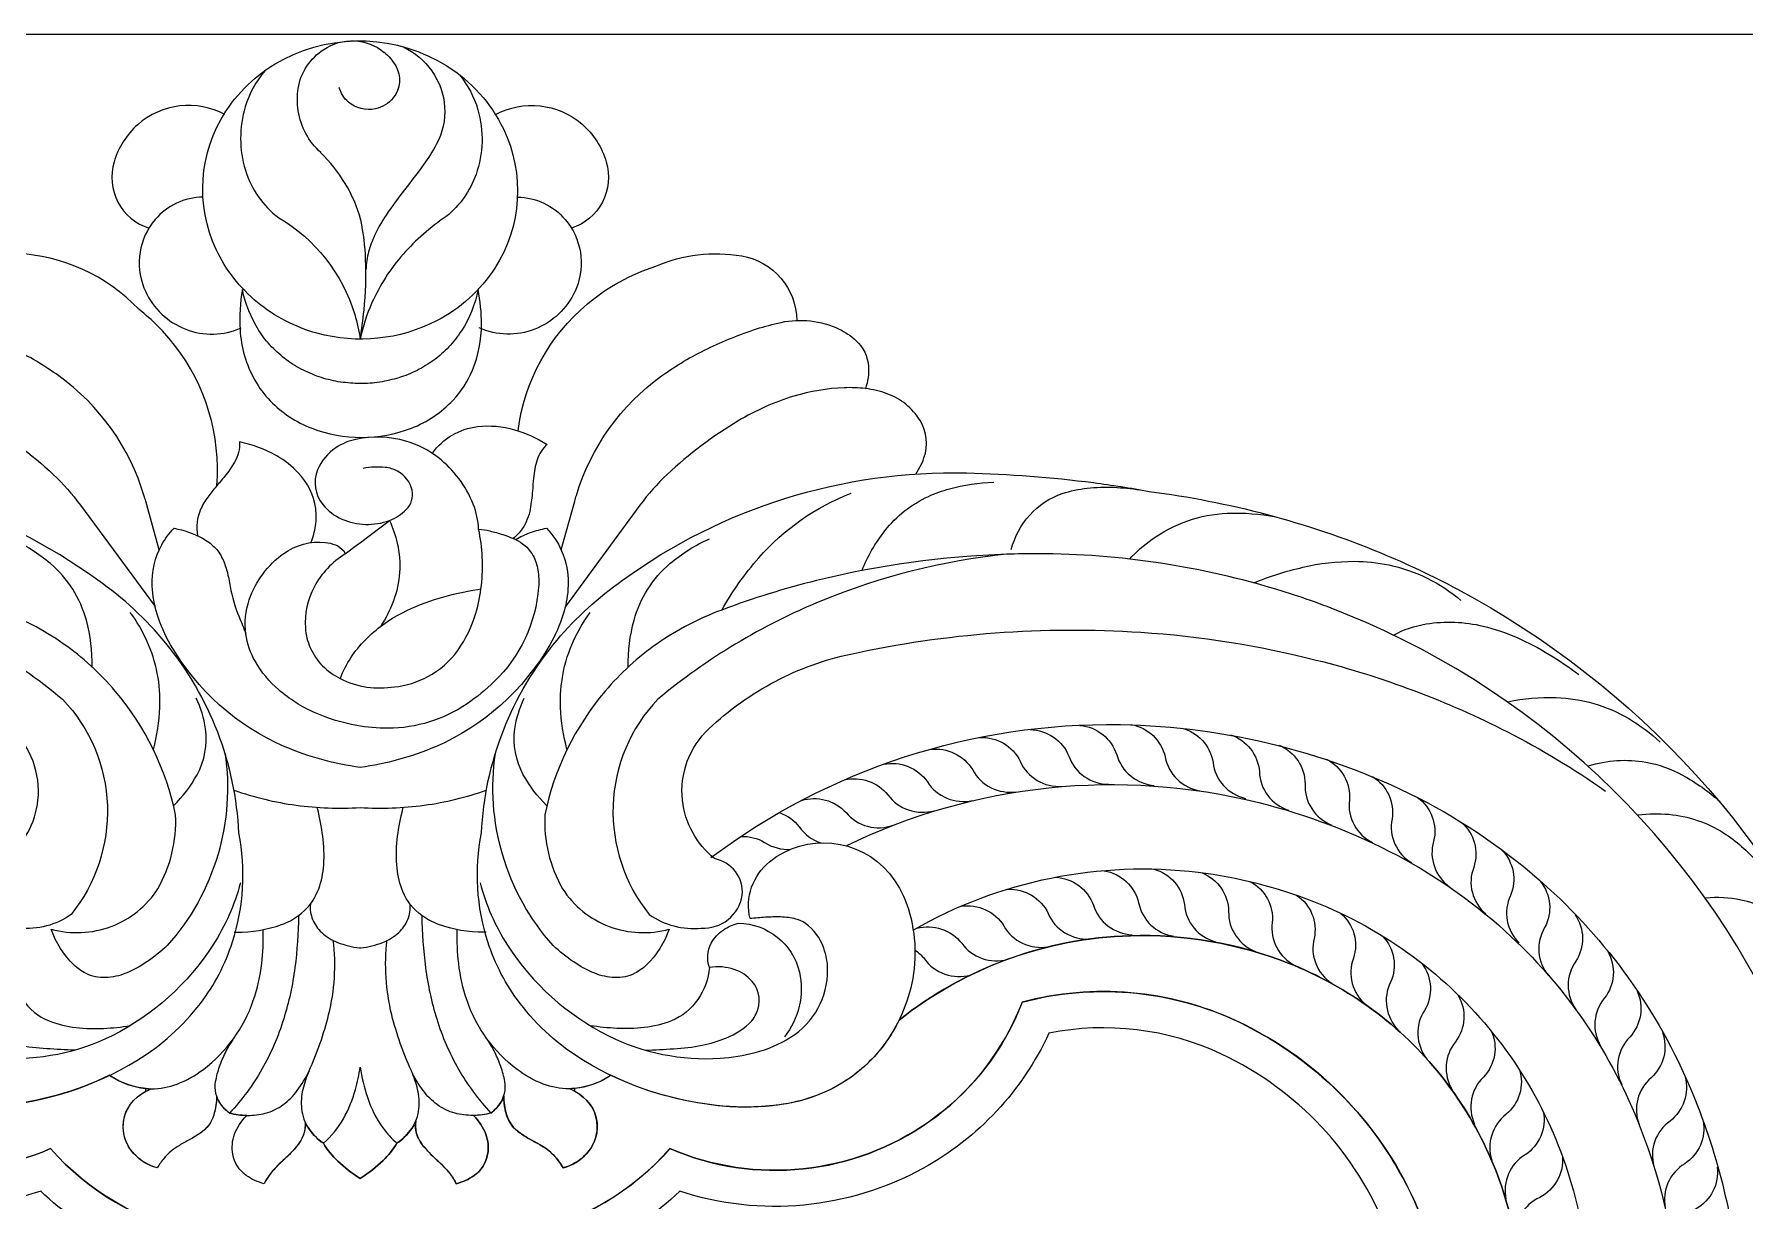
# Model space of a CAD drawing. Extents: x 0 to 1830, y 0 to 775.
# Drawn here: x 809 to 1366, y 395 to 775 of the extents above; entities that cross this region are included whole.
import ezdxf

# ---------------------------------------------------------------- set-up
doc = ezdxf.new("R2010")
doc.units = 0
doc.layers.get('0').update_dxf_attribs({"color": 1, "linetype": 'CONTINUOUS'})

msp = doc.modelspace()

# ---------------------------------------------------------------- linework, layer by layer
msp.add_lwpolyline([(915, 0), (0, 0), (0, 775), (915, 775), (1830.000244, 775), (1830.000244, 0), (915, 0)], close=True)
for points in [[(900.909668, 677.512451, -0.10436), (881.516357, 687.553833, -0.111831), (868.086181, 704.77478, -0.260446), (871.249756, 749.90625, -0.129549), (890.061035, 766.862549, -0.264628), (943.223877, 764.657227, -0.141276), (961.666748, 744.100586, -0.261867), (958.864258, 698.72583, -0.131009), (939.911621, 681.547363, -0.188542), (900.909668, 677.512451)], [(953.404053, 691.72876, -0.094867), (947.99414, 678.302368, -0.040875), (943.866943, 673.033936, -0.050577), (938.991455, 668.727539, -0.036969), (933.51709, 665.38208, -0.045954), (927.593506, 662.996582, -0.032839), (921.370605, 661.570068, -0.043215), (914.998047, 661.101685, -0.031798), (908.625488, 661.590454, -0.043982), (902.402832, 663.035156, -0.034419), (896.479492, 665.435181, -0.047985), (891.005371, 668.789307, -0.039017), (886.130127, 673.09668, -0.051998), (882.003662, 678.356445, -0.088744), (876.595459, 691.72876, 0.05684), (875.84082, 678.6698, 0.11443), (880.634277, 662.227905, 0.064854), (885.69165, 655.450928, 0.1087), (899.200928, 646.530396, 0.18619), (931.71582, 646.56604, 0.112114), (945.280517, 655.699219, 0.090598), (951.567627, 665.417969, 0.099528), (954.548096, 680.498535, 0.049157), (953.404053, 691.72876)]]:
    msp.add_lwpolyline(points, format="xyb", close=True)
for points in [[(947.328369, 761.785156, -0.101609), (953.349121, 750.374268, -0.156994), (952.749023, 729.277344, -0.139044), (943.033203, 715.558106, 0.064893), (928.95581, 703.22876, 0.075461), (918.83789, 687.486817, 0.054748), (914.999756, 675.55542, 0.01437), (916.244385, 684.980469, 0.035335), (916.772461, 701.518555, 0.041718), (915.188476, 714.42334), (915.190429, 714.413086, 0.071076), (910.140137, 726.302612, 0.063864), (902.106933, 736.418457), (902.114746, 736.409912, -0.172461), (894.813965, 750.024414), (894.815185, 750.030274, -0.069586), (894.78125, 757.345703), (894.782959, 757.339844, -0.110278), (897.587646, 764.562988, -0.103072), (903.121582, 769.986328), (903.123535, 769.991211, -0.335322), (922.842773, 769.081055), (922.841308, 769.087891, -0.089139), (926.562256, 764.700195), (926.560058, 764.695313, -0.309852), (925.782226, 754.258789, -0.172209), (919.952881, 750.649414), (919.94873, 750.649414, -0.233441), (911.146972, 752.856201, -0.157359), (908.187988, 757.636231)], [(929.065429, 770.896484, -0.123226), (938.330566, 763.02124, -0.287603), (939.797119, 739.015625, -0.032541), (935.728515, 732.582031, -0.009073), (929.455566, 724.280151, 0.017583), (923.41748, 715.999634, 0.040566), (919.694092, 709.402832, 0.042387), (917.752197, 704.050659, 0.055591), (916.88916, 698.422852)], [(883.996582, 763.152344, 0.103105), (877.541992, 751.312988, 0.148865), (877.581054, 730.711914, 0.157005), (888.441406, 715.137451, -0.189896), (913.202392, 683.611206, -0.03549), (914.999756, 675.55542)], [(870.920898, 748.806641, 0.313897), (842.477783, 745.474121, 0.141092), (834.792969, 733.364502, 0.193201), (836.051513, 720.248779, 0.200564), (846.149902, 711.7854)], [(959.07959, 748.806641, -0.309143), (987.187744, 745.760986, -0.145522), (995.207519, 733.364502, -0.193199), (993.94873, 720.248901, -0.200572), (983.850586, 711.7854)], [(863.742431, 721.910156, 0.215552), (848.164306, 714.55481, 0.277893), (844.512451, 692.331299, 0.194776), (857.050537, 679.264404, 0.200922), (875.154297, 678.816162), (876.196777, 679.224121)], [(966.257812, 721.910156, -0.215549), (981.836181, 714.55481, -0.277893), (985.488037, 692.331299, -0.194762), (972.949951, 679.264404, -0.200922), (954.846191, 678.816162), (953.803222, 679.224121)], [(868.27539, 627.820801, 0.186987), (854.618652, 673.47522, 0.06119), (842.835937, 685.323975, 0.193144), (802.821777, 703.537598, 0.349866), (772.699219, 681.664795)], [(966.474853, 645.670166, -0.189817), (989.08081, 687.087158, -0.095692), (1011.328125, 699.391602, -0.144952), (1039.332763, 702.700928, -0.361556), (1057.301025, 681.665039)], [(849.506836, 606.878906), (845.089355, 622.745606, 0.004689), (844.602783, 624.432007, 0.165488), (816.745849, 663.599609, 0.04425), (801.86084, 672.44397, 0.032838), (785.794922, 678.899414, 0.026201), (777.855713, 681.044922, 0.164523), (758.9104, 678.864258, 0.075556), (753.413574, 675.171143, 0.19299), (749.346679, 666.687988, 0.100031), (750.320312, 659.447754)], [(980.493652, 606.878906), (984.911133, 622.745606, -0.005447), (985.463867, 624.650391, -0.164723), (1013.254394, 663.599732, -0.044238), (1028.139404, 672.444092, -0.032824), (1044.205566, 678.899414, -0.02635), (1052.164551, 681.048096, -0.164388), (1071.089844, 678.864258, -0.075734), (1076.592529, 675.164673, -0.192831), (1080.653564, 666.687988, -0.100031), (1079.679931, 659.447754)], [(733.949707, 631.579834), (732.644043, 633.806152, -0.049241), (731.226318, 636.881226, -0.223266), (732.512939, 649.004395, -0.172482), (743.294678, 657.796753, -0.056047), (750.342773, 659.450806, -0.038969), (757.221679, 659.730225, -0.064297), (773.663086, 656.979981, -0.06183), (791.814453, 648.925049, -0.052939), (814.913818, 631.476563, -0.04584), (823.813965, 621.459961), (848.12207, 588.462402)], [(1096.050293, 631.579834), (1097.356201, 633.806152, 0.048329), (1098.754883, 636.82544, 0.224792), (1097.469238, 649.036865, 0.171722), (1086.724121, 657.789063, 0.056281), (1079.657715, 659.450806, 0.038968), (1072.778564, 659.730225, 0.064312), (1056.337402, 656.979858, 0.061795), (1038.195556, 648.93042, 0.052971), (1015.086426, 631.476441, 0.045837), (1006.186035, 621.459961), (981.878418, 588.462402)], [(938.52832, 638.351563, -0.21284), (953.228027, 647.063721, -0.10092), (965.272949, 646.03064, -0.06673), (975.919433, 641.276611, 0.127359), (972.684326, 636.191773, 0.056472), (971.484131, 630.285889, 0.002552), (971.133301, 626.047119, -0.022418), (970.414306, 620.196045, -0.107866), (967.832763, 613.769898, -0.07755), (964.851562, 610.580567)], [(898.958984, 609.252686, 0.055586), (900.467529, 614.722534, 0.076787), (900.49414, 620.396484, 0.154389), (894.815674, 632.004883, 0.071305), (887.845215, 637.495117, 0.042059), (882.145019, 640.183838, 0.036722), (875.682617, 642.064942, -0.143166), (874.041504, 635.477173, -0.038722), (870.867187, 630.895996, -0.006521), (868.045166, 627.52124, 0.018174), (865.302734, 624.081543, 0.054834), (862.989746, 620.107788, 0.153526), (862.012207, 611.48584)], [(953.602051, 613.638428, 0.08294), (951.853027, 621.72229, 0.132783), (940.456543, 636.944946, 0.096489), (929.912842, 642.323975, 0.123503), (913.558838, 642.883057, 0.092343), (907.097168, 640.183106, 0.151304), (901.12915, 632.952759, 0.274982), (902.800781, 621.662842, 0.117801), (909.032715, 616.89917, 0.099891), (916.707031, 615.1969, 0.095611), (924.551269, 616.444092, 0.106997), (930.034668, 620.01294, 0.251771), (931.88916, 626.287232, 0.222826), (927.205566, 632.522461, 0.097559), (923.146484, 633.751953, 0.071482), (915.991211, 633.443359)], [(795.827881, 425.42981, 0.117302), (842.239013, 440.430298, 0.093169), (862.911621, 459.003174, 0.08594), (873.375, 479.023804, 0.126169), (875.476806, 514.560547, 0.161037), (851.656006, 576.447022, 0.068886), (829.47998, 596.966797, 0.165285), (717.389648, 631.937256, 0.026128)], [(954.055664, 498.318359, 0.0781), (962.980469, 478.039551, 0.13503), (995.884765, 448.480957, 0.132866), (1032.272705, 441.131714, 0.047615), (1043.748047, 442.984253, 0.07567), (1055.266846, 447.940186, 0.261453), (1067.343017, 469.944214, 0.082646), (1066.097168, 477.013428, 0.151318), (1060.097168, 485.076172, 0.098373), (1057.024902, 486.502442, 0.052318), (1052.017822, 487.177734, 0.025372), (1047.052734, 487.072144, 0.003909), (1042.055176, 486.67334, -0.144296), (1042.571289, 496.850464, -0.138163), (1048.423828, 505.191406, -0.409062), (1087.503662, 501.310059, -0.089557), (1093.152832, 491.274414, -0.136375), (1094.77539, 465.546143, -0.118764), (1084.471435, 443.913574, -0.124917), (1065.270996, 429.579102, -0.0601), (1052.88916, 426.117676, -0.057968), (1034.172607, 425.42981, -0.117303), (987.76001, 440.43103, -0.093162), (967.088379, 459.003174, -0.085983), (956.621582, 479.03418, -0.126119), (954.523437, 514.560547, -0.164072), (979.147949, 577.42395, -0.065911), (1000.519043, 596.96582, -0.165288), (1112.655273, 631.936524, -0.026116), (1153.94751, 628.800171, -0.014462), (1172.143799, 625.922852, -0.066589), (1247.675293, 605.860596, -0.024682), (1272.681396, 594.02832, -0.17197), (1403.176269, 450.788086, -0.067867)], [(1032.819824, 587.25, -0.050006), (1044.938232, 604.289429, -0.121545), (1075.031738, 625.356201)], [(1078.518799, 600.039551, -0.07344), (1086.017334, 613.119507, -0.118798), (1100.204346, 624.292969, -0.041297), (1107.033203, 626.770386, -0.059074), (1121.468994, 628.914307)], [(1127.179687, 606.998291, -0.115317), (1133.222168, 618.197388, -0.131841), (1143.836426, 625.216309, -0.05334), (1151.979004, 626.998779, -0.03873), (1160.665527, 627.272583, -0.025492), (1169.150879, 626.44751)], [(1165.685547, 603.874756, -0.047248), (1173.081054, 610.319946, -0.145751), (1197.605469, 618.801392, -0.059582), (1213.516357, 617.597656)], [(965.641113, 610.214844, -0.053247), (970.492431, 612.522949, -0.037553), (975.680664, 613.917481, -0.093661), (980.546631, 606.759766, -0.121537), (982.71875, 593.985108, -0.057586), (981.172851, 585.881348, -0.055022), (976.793701, 575.900635, -0.161047), (939.521972, 542.675781, -0.06793), (915, 535.952149, -0.06793), (890.478027, 542.675781, -0.161029), (853.207519, 575.897705, -0.055051), (848.827148, 585.881348, -0.065854), (847.22998, 595.077393, -0.133776), (850.311279, 608.507691, -0.073187), (854.319824, 613.917481, -0.074744), (863.586426, 610.673828, -0.075226), (867.448242, 607.822022, -0.086579), (870.059326, 604.103272, -0.046306), (871.604492, 599.830078, -0.022029), (872.649414, 594.936401, 0.057942), (875.51123, 585.060913, -0.010022), (877.742676, 579.436768)], [(910.10791, 605.573731, 0.132556), (899.978027, 594.751465, 0.139771), (897.121094, 581.416016, 0.088902), (898.7229, 574.98291, 0.175915), (908.478027, 564.915283, 0.069081), (917.203613, 562.072266, 0.051958), (926.201904, 562.167481, 0.09484), (937.085937, 565.576294, 0.114527), (946.778808, 574.089722, 0.084729), (952.697265, 586.248535, 0.043433), (954.502441, 595.286621, 0.079842), (953.602051, 613.638428, -0.040503), (957.297119, 613.037842, -0.014876), (961.480957, 611.871948, -0.045712), (966.437012, 609.818726, -0.1518), (971.377685, 604.877808, -0.080423), (972.896484, 600.35083, -0.060271), (973.138428, 594.703247, -0.182682), (958.683838, 563.913818, -0.043265), (949.841797, 556.703735, -0.149304), (924.06958, 548.697998, -0.046317), (913.870117, 549.595337, -0.058326), (900.333496, 553.735108, -0.075936), (888.376709, 561.3125, -0.082008), (880.839599, 570.431152, -0.098256), (877.742676, 579.436768, -0.117981), (878.857666, 590.620361, -0.154146), (890.113281, 605.733032, -0.185265), (903.629883, 609.305542, -0.066305), (906.899658, 608.503784, -0.12861), (909.622314, 606.523438, -0.107205), (910.10791, 605.573731), (913.719238, 608.290527), (915.524658, 609.648926), (917.329834, 611.007568), (919.13501, 612.366211), (920.940429, 613.725342), (922.745849, 615.084473), (924.551269, 616.444092, -0.048811), (927.065918, 609.054077, -0.149176), (925.825928, 590.203613, -0.052383), (921.678222, 581.966309)], [(827.630127, 568.664063, 0.070902), (825.749023, 583.925049, 0.151374), (814.056396, 602.383179, 0.072096), (801.202148, 610.473877)], [(1002.370117, 568.664063, -0.070902), (1004.251221, 583.925049, -0.151375), (1015.943847, 602.383179, -0.072094), (1028.798096, 610.473877)], [(1381.66333, 442.761719, 0.197523), (1236.81958, 585.744263, 0.022374), (1215.116699, 593.527954, 0.074257), (1135.865234, 605.616943, 0.00844), (1125.739013, 605.439453, 0.051545), (1063.762451, 596.869507, 0.030476), (1032.837402, 587.256836, 0.064499), (1011.784179, 576.266602, 0.064777), (994.8479, 560.824341, 0.125744), (975.169189, 520.460938, 0.142027), (980.963135, 496.373047, 0.163133), (996.171142, 484.088745, 0.156218), (1015.700928, 483.1875, -0.119236), (1008.286621, 471.537598, -0.073682), (1004.482422, 468.824219, -0.129745), (997.954834, 467.403076, -0.084957), (991.425781, 468.81665, -0.055975), (984.573974, 472.511475, -0.03319), (977.883789, 477.837402, -0.110563), (961.339111, 507.629395, -0.107705), (959.060547, 540.478027)], [(1125.685547, 605.436035, 0.071997), (1065.322754, 590.238892, 0.075577), (1012, 558.192383, 0.183232), (997.403808, 523.492066, 0.178657), (1009.203613, 487.993652, 0.179369), (1026.130371, 483.549805, 0.183253), (1034.892578, 486.331543, 0.188607), (1039.52417, 494.272461, 0.188749), (1037.293701, 501.962891, 0.18047), (1030.498535, 506.208984, -0.199505), (1020.026367, 525.262573, -0.234274), (1028.67041, 548.576904, -0.067509), (1050.202148, 563.970581, -0.069433), (1074.928955, 572.921143, -0.070206), (1169.432861, 580.018311, -0.0461), (1226.606933, 570.946289, -0.056645), (1288.973144, 547.504883, -0.035668), (1320.82959, 528.235352)], [(1206.097656, 596.113281, -0.038145), (1222.226562, 601.203491, -0.057583), (1239.029053, 603.134155, -0.051735), (1250.213135, 601.966309, -0.125763), (1273.770508, 590.362793)], [(908.539306, 565.057617, -0.099568), (916.700439, 577.560181, -0.080975), (928.743164, 586.385498, -0.046333), (940.720215, 591.144775, -0.031063), (953.287597, 594.001465), (954.366699, 594.175537)], [(764.655273, 590.248169, -0.075576), (818.001221, 558.191406, -0.183233), (832.596679, 523.490723, -0.178657), (820.79834, 487.994507, -0.179357), (803.869629, 483.549805, -0.183258)], [(870.939209, 540.480957, -0.107694), (868.662109, 507.632202, -0.110561), (852.118652, 477.839844, -0.033191), (845.426269, 472.511475, -0.055973), (838.574219, 468.81665, -0.08496), (832.04541, 467.403076, -0.12975), (825.518066, 468.824219, -0.073726), (821.713867, 471.537476, -0.119225), (814.299316, 483.1875, 0.156205), (833.827881, 484.088379, 0.163117), (849.036377, 496.37207, 0.142019), (854.831054, 520.461426, 0.125741), (835.157715, 560.818237, 0.064759), (818.222656, 576.261719, 0.064501), (797.17041, 587.253906, 0.030458)], [(847.614258, 541.817871, 0.053592), (849.694336, 555.49939, 0.118221), (845.487549, 577.192627, 0.050958), (840.072754, 586.462158)], [(982.385742, 541.817871, -0.053582), (980.305908, 555.499146, -0.118221), (984.512695, 577.192627, -0.05096), (989.927734, 586.462158)], [(1251.77832, 579.095215, -0.083442), (1262.443115, 582.721069, -0.100343), (1281.007324, 582, -0.043813), (1292.045654, 578.263794, -0.033936), (1302.528808, 572.782471, -0.022452), (1312.206543, 566.23877)], [(854.173096, 523.45752, 0.073704), (861.832763, 533.575562, 0.160677), (864.583008, 548.499634, 0.080835), (861.519043, 558.487305)], [(975.827148, 523.45752, -0.073685), (968.16748, 533.575195, -0.160703), (965.41748, 548.502197, -0.080806), (968.481201, 558.487305)], [(1289.061523, 557.348633, -0.059447), (1304.774414, 558.72168, -0.126329), (1328.456054, 551.837525, -0.053597), (1338.704101, 544.186524)], [(799.502441, 506.209473, 0.199501), (809.973877, 525.263672, 0.234276), (801.328613, 548.578491, 0.067508)], [(1029.322754, 506.558594, -0.166439), (1162.769775, 549.921753, -0.117221), (1262.697998, 524.513672, -0.066011), (1304.143799, 494.865723, -0.112715), (1350.849121, 425.645508, -0.076537), (1365.008789, 361.801636, -0.079185), (1358.943359, 296.600586, -0.178062), (1276.617676, 174.162842, -0.001234), (1275.639648, 173.457031, -0.049169), (1235.486084, 149.46814, -0.027688), (1214.155273, 140.824219, -0.074261), (1131.196289, 124.746704, -0.076596), (1047.202148, 134)], [(1133.337646, 548.274902, -0.299874), (1145.964355, 539.586914, 0.157322), (1150.998779, 532.985962, 0.149086), (1158.901855, 530.444824)], [(1149.596679, 549.644531, -0.300288), (1161.566894, 540.098145, 0.157674), (1166.11499, 533.161743, 0.14918), (1173.813476, 530.074219)], [(1166.284179, 549.897461, -0.300908), (1177.369629, 539.362793, 0.158035), (1181.292969, 532.064942, 0.149503), (1188.690429, 528.333008)], [(1182.616699, 548.786133, -0.301368), (1192.973388, 537.555176, 0.158274), (1196.402832, 530.020386, 0.149722), (1203.535156, 525.817383)], [(1198.69873, 546.571777, -0.302039), (1208.068847, 534.528809, 0.158476), (1210.847168, 526.73938, 0.150058), (1217.5979, 521.961914)], [(1100.814941, 541.8125, -0.299296), (1114.627929, 535.101563, 0.156497), (1120.610107, 529.325562, 0.149001), (1128.817383, 527.987305)], [(1116.881592, 545.694336, -0.299522), (1130.118164, 537.936035, 0.156955), (1135.625244, 531.714233, 0.148979), (1143.697754, 529.746094)], [(1214.534668, 543.170899, -0.302671), (1222.955566, 530.466797, 0.158613), (1225.127685, 522.494629, 0.150473), (1231.492676, 517.225586)], [(1085.613769, 536.988281, -0.298758), (1099.869873, 531.245117, 0.156075), (1106.246094, 525.898438, 0.148977), (1114.531738, 525.130859)], [(1229.963623, 538.587402, -0.303437), (1237.387207, 525.298828, 0.158668), (1238.942383, 517.190674, 0.150902), (1244.88623, 511.460938)], [(1315.32373, 536.458984, -0.120004), (1334.02832, 537.658692, -0.079538), (1345.950439, 533.4375, -0.057912), (1358.248047, 524.754883)], [(1073.416992, 510.417114, -0.176132), (1207.866455, 524.476074, -0.060113), (1253.191162, 507.178711, -0.065718), (1290.181396, 480.750855, -0.113014), (1332.173828, 418.594727, -0.076579), (1345.04248, 360.549072, -0.079219), (1339.522949, 301.310059, -0.178195), (1264.730469, 190.008179, -0.001292), (1263.777099, 189.321777, -0.049267), (1226.996338, 167.315674, -0.027728), (1207.402344, 159.370117, -0.080362), (1123.960205, 144.246094, -0.05829), (1065.18457, 149.996094)], [(1072.780762, 531.873047, -0.290857), (1087.020508, 526.982422, 0.155692), (1093.736328, 522.060425, 0.149126), (1102.05957, 521.831055)], [(1244.91748, 532.938477, -0.304075), (1251.308838, 519.136719, 0.158621), (1252.240722, 510.939942, 0.151361), (1257.731445, 504.783203)], [(873.860351, 528.554199, 0.052659), (894.144043, 523.6344, 0.047023), (915, 522.826172, 0.047023), (935.856201, 523.6344, 0.052659), (956.139892, 528.554199)], [(1058.808105, 525.173828, -0.290348), (1073.347168, 521.217774, 0.155247), (1080.376465, 516.747437, 0.149255), (1088.700683, 517.0625)], [(1259.651855, 526.106445, -0.304241), (1264.85791, 511.828125, 0.15854), (1265.096435, 503.588135, 0.151859), (1270.051269, 497)], [(873.912597, 482.209961), (874.625, 482.205078, 0.088709), (889.346191, 484.70044, 0.069545), (894.910644, 487.624024, 0.139949), (901.111084, 495.459961, 0.073792), (903.003906, 503.063477, 0.052496), (902.927246, 512.37793, 0.029876), (901.368652, 521.304688), (900.981445, 522.939942)], [(956.087646, 482.209961), (955.375244, 482.205078, -0.08996), (940.497803, 484.765137, -0.068298), (935.089355, 487.624024, -0.139974), (928.888183, 495.462036, -0.073769), (926.996338, 503.063477, -0.052484), (927.072998, 512.37793, -0.029887), (928.631592, 521.304688), (929.019043, 522.939942)], [(1051.608887, 521.229492, -0.147531), (1058.115722, 516.531738, 0.163443), (1065.173828, 511.349609)], [(1331.551758, 520.463867, -0.054679), (1341.490722, 520.652588, -0.118677), (1359.369873, 514.598267, -0.041202), (1365.25, 510.173096, -0.055315), (1375.074707, 499.254883)], [(1039.068359, 513.462891, -0.145587), (1046.818359, 511.482422, 0.161114), (1055.282959, 509.24707)], [(1273.90625, 518.011719, -0.304264), (1277.920898, 503.365234, 0.158378), (1277.478027, 495.13855, 0.152353), (1281.873291, 488.17041)], [(1287.027588, 509.055664, -0.304182), (1289.912597, 494.152344, 0.158117), (1288.846679, 485.986328, 0.152823), (1292.70166, 478.708984)], [(1095.252685, 482.913086, -0.162092), (1188.146728, 501.765747, -0.06326), (1225.684082, 492.280762, -0.064892), (1258.344726, 474.140137, -0.065181), (1284.306152, 449.127442, -0.126547), (1313.348633, 384.771484, -0.07409), (1314.411377, 323.425415, -0.076507), (1297.26709, 264.530762, -0.062364), (1276.702881, 231.361694, -0.036674), (1262.329101, 216.027832, -0.151624), (1153.838623, 166.311768, -0.078884), (1088.600586, 168.18457)], [(1157.531006, 502.23291, -0.300792), (1168.721191, 491.80957, 0.158007), (1172.718017, 484.550537, 0.149475), (1180.152832, 480.891602)], [(1173.697998, 502.801758, -0.301676), (1183.629638, 491.208008, 0.158353), (1186.771728, 483.553223, 0.149945), (1193.740234, 479.091309)], [(875.944824, 498.318359, -0.078101), (867.020019, 478.039551, -0.135023), (834.115478, 448.480835, -0.132859), (797.727539, 441.131714, -0.047615)], [(1126.081299, 496.252442, -0.299562), (1139.222656, 488.339844, 0.157017), (1144.655517, 482.05481, 0.149007), (1152.703613, 479.994141)], [(1141.663818, 500.133789, -0.300087), (1153.963135, 491.001953, 0.157504), (1158.754394, 484.227051, 0.14918), (1166.559082, 481.408203)], [(1189.390381, 501.544922, -0.302546), (1198.051758, 489, 0.158584), (1200.373535, 481.068726, 0.150412), (1206.836426, 475.917969)], [(1205.027588, 498.71582, -0.303516), (1212.271728, 485.332031, 0.158683), (1213.717285, 477.205322, 0.150998), (1219.583496, 471.398438)], [(1299.625976, 498.808594, -0.303916), (1301.04126, 483.700195, 0.157728), (1299.180176, 475.680542, 0.153378), (1302.304199, 468.063477)], [(898.758301, 491.376465, 0.126701), (899.501709, 486.317749, 0.107993), (902.443603, 482.135742, 0.092677), (907.625244, 478.902832, 0.064989), (914.811523, 477.119629), (915, 477.097656), (915.188965, 477.119629, 0.064958), (922.375244, 478.902832, 0.092679), (927.556885, 482.135742, 0.108), (930.498779, 486.317749, 0.126702), (931.242187, 491.376465)], [(1110.851074, 490.688965, -0.299241), (1124.796387, 484.25293, 0.156387), (1130.894043, 478.596192, 0.14894), (1139.127685, 477.419434)], [(1220.213379, 494.297852, -0.304201), (1225.919433, 480.205078, 0.158595), (1226.449707, 471.976441, 0.151657), (1231.634277, 465.564453)], [(1353.55957, 493.438965, -0.071835), (1364.975586, 492.820679, -0.124672), (1380.21289, 485.54187, -0.062811), (1388.204346, 476.991089, -0.041679), (1394.249756, 466.969727)], [(894.908691, 487.624024, -0.028991), (893.714355, 470.704224, -0.04311), (890.056396, 453.921509, -0.053839), (882.980713, 437.567871, -0.060727), (872.37915, 423.246094, 0.068901), (878.250488, 422.477295, 0.063407), (884.076172, 423.197266, 0.093709), (889.893799, 426.009033, 0.072773), (894.476562, 430.564209, 0.053331), (898.314209, 437.016846, 0.046524), (904.719971, 455.299561, 0.091489), (906.218994, 479.611328)], [(935.091553, 487.624024, 0.028992), (936.285888, 470.704224, 0.043109), (939.943847, 453.921509, 0.05384), (947.019531, 437.567871, 0.06073), (957.621094, 423.246094, -0.068901), (951.749756, 422.477295, -0.063403), (945.923828, 423.197266, -0.093749), (940.106445, 426.009155, -0.07274), (935.523926, 430.564209, -0.053348), (931.685547, 437.017822, -0.046529), (925.279785, 455.30127, -0.091481), (923.78125, 479.611328)], [(1028.846679, 470.748047, -0.216443), (1029.380859, 478.597168, -0.12121), (1033.288818, 482.915283, -0.082056), (1038.227051, 485.181641, -0.342057), (1058.139892, 469.189453, -0.114037), (1058.102539, 458.061279, -0.111206), (1053.242676, 448.050293)], [(1234.612304, 488.366211, -0.304259), (1238.728027, 473.749024, 0.158374), (1238.341797, 465.518921, 0.15233), (1242.785156, 458.580567)], [(1310.956543, 487.909668, -0.151028), (1313.385742, 480.358765, -0.147598), (1311.184082, 472.743652, 0.157344), (1308.699463, 464.895386, 0.153791), (1311.216797, 457.057617)], [(1291.639404, 381.259277, 0.126501), (1267.065429, 435.676025, 0.065138), (1245.101562, 456.829712, 0.064873), (1217.471191, 472.174805, 0.100651), (1165.885498, 481.062378, 0.161764), (1090.631836, 453.527344, -0.08834), (1080.131347, 439.244751, -0.092219), (1065.270996, 429.579102, -0.062959), (1052.241455, 426.016724, -0.061683), (1031.699463, 425.648926, -0.085485), (996.711426, 435.554199), (996.129394, 435.176758, -0.120717), (984.872803, 431.270508), (984.872558, 430.354981, -0.0479), (987.675049, 428.478638, -0.269222), (992.078125, 416.751465, -0.149506), (988.610107, 409.814331, -0.134389), (981.203613, 405.341797, 0.010391), (980.265869, 406.776001, 0.11654), (973.411621, 413.022461, 0.000492), (970.512939, 414.628662, -0.020353), (967.226806, 416.624512, -0.170261), (962.731445, 422.575195, -0.064958), (961.834472, 427.503906), (961.231445, 427.503906, -0.061475), (959.658203, 425.178345, -0.047111), (957.621094, 423.246094, -0.060244), (952.056885, 422.480469), (951.9375, 422.478516), (952.058838, 422.358399, -0.109463), (955.936767, 416.347778, -0.132307), (956.539551, 409.802002, -0.200117), (952.146728, 402.892212, -0.091192), (946.264648, 400.211914, 0.073486), (944.272217, 403.49939, 0.032613), (940.754394, 407.224854, -0.010419), (936.992431, 410.870239, -0.052011), (934.651855, 413.7854, -0.062289), (933.435547, 416.315186, -0.079325), (932.973633, 419.083984), (932.317383, 419.083984, -0.109148), (926.982422, 413.405274, -0.069022), (922.450439, 407.755005, -0.043063), (915.317138, 402.09375), (915, 401.883789), (915, 401.883789), (914.683105, 402.09375, -0.041044), (907.760254, 407.541992, -0.071094), (903.018066, 413.405274, -0.109175), (897.682861, 419.083984), (897.026855, 419.083984, -0.118178), (896.010742, 414.974121, -0.065891), (893.588623, 411.501831, -0.026323), (889.171631, 407.154053, 0.053633), (885.188965, 402.781128, 0.058459), (883.735351, 400.211914, -0.090974), (877.864013, 402.883667, -0.200391), (873.460693, 409.802002, -0.132308), (874.063476, 416.347778, -0.109476), (877.941406, 422.358399), (878.062744, 422.478516), (877.943359, 422.480469, -0.060243), (872.37915, 423.246094, -0.04711), (870.342041, 425.178345, -0.061451), (868.768554, 427.503906), (868.165771, 427.503906, -0.064994), (867.268799, 422.575073, -0.170234), (862.774414, 416.625366, -0.020362), (859.487304, 414.628662, 0.002625), (856.050537, 412.704956, 0.092807), (851.05249, 408.490112, 0.031731), (848.796875, 405.341797, -0.134386), (841.390137, 409.814331, -0.149506), (837.922119, 416.751465, -0.269048), (842.31958, 428.473999, -0.047999), (845.127441, 430.354981), (845.127441, 431.270508, -0.120719), (833.870849, 435.176758), (833.288818, 435.554199, -0.085486), (798.300781, 425.648926, -0.061684)], [(833.289551, 435.553223), (833.870849, 435.176758, 0.07151), (839.97876, 432.322998, 0.06967), (846.850586, 431.175293, 0.097075), (855.323486, 432.706543, 0.068996), (863.886474, 437.497315, 0.148608), (880.166504, 459.925659, 0.055244), (882.895508, 471.989746, 0.03241), (883.408203, 482.822266), (883.40332, 483.030274)], [(996.710937, 435.553223), (996.129394, 435.176758, -0.07151), (990.021484, 432.322998, -0.069673), (983.149902, 431.175293, -0.097302), (974.651611, 432.715332, -0.068746), (966.113769, 437.497315, -0.148607), (949.83374, 459.925659, -0.055236), (947.10498, 471.989746, -0.03241), (946.592285, 482.822266), (946.596679, 483.030274)], [(1090.627929, 453.523926, -0.162029), (1166.01001, 481.066406, -0.100392), (1217.471679, 472.174317, -0.064874), (1245.102051, 456.828369, -0.065167), (1267.06665, 435.670166, -0.126517), (1291.639648, 381.257813, -0.074071), (1292.594238, 326.275269, -0.076492), (1277.222168, 273.462402, -0.047123), (1264.351074, 251.220947, -0.051421), (1247.343262, 231.896973, -0.151745), (1150.597168, 187.751587, -0.081693), (1090.459472, 189.92627)], [(1096.461426, 483.526367, -0.298278), (1111.036133, 478.631836, 0.155725), (1117.718994, 473.666382, 0.149111), (1126.039795, 473.382324)], [(1248.265137, 480.862305, -0.304145), (1250.821289, 465.901856, 0.158046), (1249.575683, 457.762085, 0.152935), (1253.269287, 450.402344)], [(1095.810058, 476.408203, -0.077142), (1098.88916, 473.504883, 0.155721), (1105.572265, 468.539429, 0.149082), (1113.893066, 468.255371)], [(1321.611816, 475.899414, -0.151418), (1323.399414, 468.171143, -0.147185), (1320.566406, 460.765625, 0.31737), (1319.288086, 445.129883)], [(821.985351, 443.752442, -0.002319), (812.830322, 444.203369, -0.035234), (803.580078, 445.358887, -0.048405), (795.827881, 447.68457, -0.100262), (787.312988, 453.362305, -0.04437), (785.951904, 455.582153, -0.300698), (787.259033, 466.170288, -0.137791), (793.074219, 470.062988, -0.116244), (801.153808, 470.748047, 0.12457), (804.944336, 460.29419, 0.149767), (813.606689, 453.321411, 0.067789), (822.412109, 451.118408, 0.04058), (831.364258, 450.861084, 0.023582), (840.040283, 451.727539)], [(1008.015137, 443.752442, 0.002321), (1017.169678, 444.203369, 0.035235), (1026.419922, 445.358887, 0.04845), (1034.175049, 447.685913, 0.100243), (1042.687012, 453.362305, 0.044362), (1044.048828, 455.58313, 0.300688), (1042.741455, 466.170288, 0.137791), (1036.926269, 470.062988, 0.116244), (1028.846679, 470.748047, -0.12446), (1025.05957, 460.299683, -0.149717), (1016.405762, 453.326782, -0.067919), (1007.588379, 451.118408, -0.040578), (998.635742, 450.861084, -0.023582), (989.959961, 451.727539)], [(1261.109863, 471.892578, -0.303749), (1261.907715, 456.741699, 0.157529), (1259.720459, 448.805664, 0.153608), (1262.530762, 441.068359)], [(969.080566, 384.079224, 0.15891), (1015.922363, 411.647461, 0.261099), (1100.600586, 420.57666, 0.135377), (1129.136719, 455.447266, 0.01131), (1130.7854, 459.416504, -0.184627), (1203.904297, 451.693848, -0.089748), (1238.14209, 425.656494, -0.092593), (1260.878662, 389.143067, -0.057251)], [(1260.898437, 389.09082, 0.192836), (1200.493896, 453.323975, 0.175752), (1130.767578, 459.400391, -0.148565), (1100.56958, 420.552002, -0.260813), (1015.942383, 411.653809, -0.162097), (969.090576, 384.082275, -0.156525)], [(1331.149658, 463.010254, -0.151714), (1332.25708, 455.153565, -0.146722), (1328.786621, 448.015625, 0.317634), (1326.145508, 432.546875)], [(1272.824219, 461.645508, -0.151334), (1274.718017, 453.943726, -0.147268), (1271.990234, 446.500977, 0.317321), (1270.924316, 430.850586)], [(914.994629, 293.488403, -0.20358), (998.453125, 288.480835, -0.050298), (1017.005859, 276.80127, -0.223997), (1104.453125, 262.654419, -0.131703), (1138.875732, 222.423828, 0.096343), (1184.228271, 230.814697, 0.178685), (1245.262695, 285.290161, 0.110876), (1258.678467, 334.242188, 0.043965), (1256.523193, 360.023071, 0.048797), (1249.662109, 384.938477, 0.191465), (1195.724365, 442.472534, 0.160569), (1139.486328, 449.28418, -0.159931), (1098.404297, 405.216187, -0.207746), (1019.136474, 397.750977, -0.163417), (962.550537, 371.003906, -0.119156), (914.99707, 376.718628, -0.20956), (835.26001, 380.675049, -0.074138), (810.85791, 397.772461, -0.24096), (721.617187, 411.612183, -0.127638)], [(872.37915, 423.246094, -0.067933), (869.605469, 426.105347, -0.206373), (867.883301, 433.542969, -0.039844), (869.16748, 438.386719, -0.027289), (871.062744, 442.936157, -0.045038), (873.593994, 447.165039)], [(957.621094, 423.246094, 0.067894), (960.394043, 426.104492, 0.206379), (962.116699, 433.543091, 0.039907), (960.832519, 438.386719, 0.027337), (958.937256, 442.936157, 0.045082), (956.40625, 447.165039)], [(1283.673828, 449.945313, -0.151785), (1284.666015, 442.073486, -0.14664), (1281.094238, 434.987305, 0.317684), (1278.223633, 419.55957)], [(1339.413574, 449.5, -0.152001), (1339.842773, 441.573731, -0.146222), (1335.77417, 434.755737, 0.317837), (1331.815429, 419.5625)], [(898.3125, 436.948242, 0.046411), (896.296875, 430.964844, 0.083493), (895.883545, 424.664551, 0.123664), (898.206054, 418.246094, 0.094869), (903.018066, 413.405274, 0.071094), (907.760254, 407.541992, 0.041044), (914.683105, 402.09375), (915, 401.883789), (915.317138, 402.09375, 0.043063), (922.450439, 407.755005, 0.069022), (926.982422, 413.405274, 0.094828), (931.794433, 418.246216, 0.123655), (934.116943, 424.664551, 0.083495), (933.703369, 430.964722, 0.046415), (931.687988, 436.948242)], [(903.018066, 413.405274, 0.084375), (909.516846, 421.38916, 0.061999), (913.440185, 430.906616, 0.028921), (915, 438.248047, 0.040522), (917.324463, 428.43335, 0.078483), (922.41626, 418.414307, 0.056256), (926.982422, 413.405274)], [(1292.838867, 437.397461, -0.152097), (1292.885498, 429.458008, -0.145972), (1288.495361, 422.840332, 0.31783), (1283.819336, 407.84668)], [(1346.793457, 435.036133, -0.152175), (1346.544189, 427.097778, -0.145731), (1341.910156, 420.645386, 0.317857), (1336.667969, 405.833984)], [(868.193115, 428.880859, -0.074311), (867.3479, 422.824707, -0.175572), (862.796631, 416.643311, -0.020879), (859.487304, 414.628662, 0.002625), (856.050537, 412.704956, 0.092807), (851.05249, 408.490112, 0.031731), (848.796875, 405.341797, -0.140542), (841.141113, 410.092285, -0.157252), (837.821777, 417.441895, -0.254649), (842.296387, 428.438965, -0.072427), (846.850586, 431.175293)], [(961.807129, 428.880859, 0.074311), (962.652344, 422.824707, 0.17558), (967.203369, 416.643311, 0.020868), (970.512939, 414.628662, -0.002621), (973.949951, 412.704956, -0.092808), (978.947998, 408.490112, -0.031666), (981.203613, 405.341797, 0.140571), (988.859131, 410.092285, 0.15724), (992.178467, 417.441895, 0.255045), (987.688721, 428.452881, 0.072072), (983.149902, 431.175293)], [(727.686279, 421.823486, 0.267758), (814.057129, 411.654297, 0.15879), (860.909424, 384.083496, 0.15981)], [(860.909179, 384.083496, -0.158787), (814.077637, 411.647461, -0.265603), (728.21289, 421.433838, -0.144054)], [(896.912109, 420.637695, -0.198515), (895.156982, 413.493652, -0.052181), (890.769531, 408.660034, 0.01979), (887.334228, 405.334473, 0.029238), (885.301025, 402.937378, 0.061785), (883.735351, 400.211914, -0.090974), (877.864013, 402.883667, -0.200391), (873.460693, 409.802002, -0.132308), (874.063476, 416.347778, -0.109476), (877.941406, 422.358399)], [(933.088135, 420.637695, 0.198524), (934.843017, 413.493652, 0.052282), (939.261474, 408.628418, -0.019941), (942.665771, 405.334473, -0.029235), (944.698974, 402.937378, -0.061785), (946.264648, 400.211914, 0.090348), (952.112549, 402.864746, 0.201002), (956.539551, 409.802002, 0.132307), (955.936767, 416.347778, 0.109463), (952.058838, 422.358399)], [(1300.60498, 423.643555, -0.152277), (1299.785644, 415.739624, -0.145321), (1294.703613, 409.629883, 0.31757), (1288.416748, 395.219727)], [(1352.671142, 420.693359, -0.152247), (1351.816406, 412.791992, -0.145339), (1346.706054, 406.706055, 0.317493), (1340.348877, 392.324219)], [(1306.84375, 409.063477, -0.152266), (1305.158935, 401.288941, -0.144758), (1299.438476, 395.762695, 0.316492), (1291.603271, 382.108399)], [(1357.251221, 405.595703, -0.152281), (1355.893554, 397.759888, -0.144948), (1350.400879, 392.00293, 0.316925), (1343.142822, 378.041016)]]:
    msp.add_lwpolyline(points, format="xyb")

doc.saveas('drawing.dxf')
